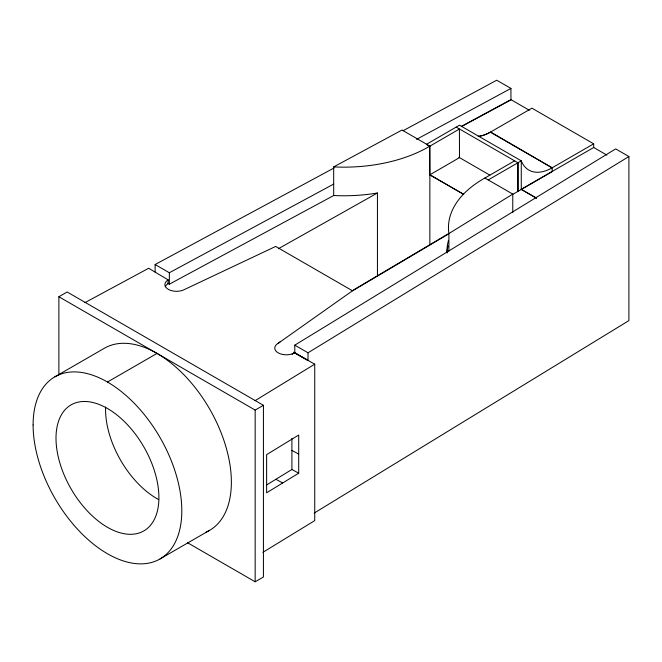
<?xml version="1.0" encoding="UTF-8"?>
<svg xmlns="http://www.w3.org/2000/svg" width="662" height="662" viewBox="0 0 662 662"><rect width="100%" height="100%" fill="white"/><g stroke="black" fill="none" stroke-linecap="round" stroke-linejoin="round"><path stroke-width="0.99" d="M429.861 244.915L429.861 146.12L402.033 130.025L333.681 166.907L333.681 195.522L169.348 284.188L167.577 283.162M490.368 132.168L490.368 132.094A46.745 26.993 -60 0 1 478.171 136.389A46.745 26.993 -60 0 0 490.368 132.168L552.133 167.825L593.69 143.828L593.69 147.494L521.275 189.307L536.435 198.054M262.897 552.323L314.74 520.613L314.74 364.166L294.623 352.887L292.19 353.93A11.684 6.744 0 0 1 277.146 352.167A11.684 6.744 0 0 1 278.197 343.297L280.034 341.906M278.197 343.297L354.393 289.435L448.257 233.827M448.894 233.554L512.769 194.098L484.89 178.028A119.748 69.138 0 0 0 448.894 233.554L448.894 251.063M294.789 352.796L294.789 345.159L615.677 148.892L628.9 156.53L628.9 320.607L314.111 513.133M294.673 352.863L292.248 353.93L294.673 352.863L308.004 360.426L308.004 352.796L628.9 156.53M254.986 400.717L314.74 364.166M266.587 484.973L291.909 469.482L291.909 438.352M298.703 473.189L266.629 492.801L266.629 454.645L298.703 435.025L298.703 473.189L291.909 469.482M448.191 234.166L352.565 290.825L275.665 246.438L184.781 289.368A11.684 6.744 0 0 1 168.363 289.368A11.684 6.744 0 0 1 168.165 279.885L148.669 268.251L84.877 302.675M429.787 174.867L459.502 157.614L459.411 129.024L429.688 146.277L429.787 174.867L463.59 194.347M456.11 127.121L426.386 144.374L429.688 146.277M58.877 374.899L58.877 296.75L67.135 291.983L263.426 405.31L263.426 577.016L255.16 581.782L187.354 542.633M54.88 376.827L104.447 348.212A105.15 60.705 60 0 1 211.277 411.896A105.15 60.705 60 0 1 206.056 532.116M107.451 382.032L157.018 353.417M484.89 178.028L514.614 160.841M488.2 179.932L521.267 160.841A46.745 26.993 -60 0 0 552.133 167.825L552.133 171.64L512.719 194.405M58.877 296.75L255.16 410.076L263.426 405.31M160.022 558.951L209.589 530.328M278.371 248.73L377.439 192.998L377.439 276.526M155.123 272.156L155.123 264.527L334.095 167.958M403.141 130.704L496.723 80.218L510.948 88.427L510.948 99.879L461.331 126.649M155.123 264.527L169.348 272.744L333.681 184.077M416.555 139.359L510.948 88.427M461.331 126.417L510.948 99.648L529.31 110.248M291.909 450.4L298.703 454.107M275.872 479.288L282.666 482.995M593.69 143.828L531.934 108.171L490.625 132.019L552.133 167.825M593.69 147.494L606.88 155.115M517.957 162.753L517.957 191.368L517.916 162.753L456.201 127.096L459.502 125.184L521.275 160.841L521.267 189.464L536.435 198.211M458.857 157.25L489.855 175.14M294.789 345.159L308.004 352.796M293.779 352.201L308.012 360.418M429.861 174.735L463.574 194.239M512.769 194.098L512.769 212.634M255.16 410.076L255.16 581.782M169.348 272.744L169.348 284.188M168.165 279.885L168.165 283.7A11.684 6.744 0 0 0 165.243 286.729M158.69 499.611A72.762 42.012 60 0 1 105.614 407.031M377.439 192.998A119.748 69.138 0 0 1 333.681 195.522M429.861 146.12A119.748 69.138 0 0 1 333.681 166.907M446.933 252.23A119.748 69.138 0 0 1 448.48 240.364M446.991 252.983A119.748 69.138 0 0 1 448.042 245.859M33.1 424.963A105.15 60.705 60 0 0 144.63 563.701A105.15 60.705 60 0 0 144.63 415A105.15 60.705 60 0 0 33.1 424.963M56.485 446.577A72.762 42.012 60 0 0 139.02 533.026A72.762 42.012 60 0 0 126.847 424.061A72.762 42.012 60 0 0 56.485 446.577"/></g></svg>
